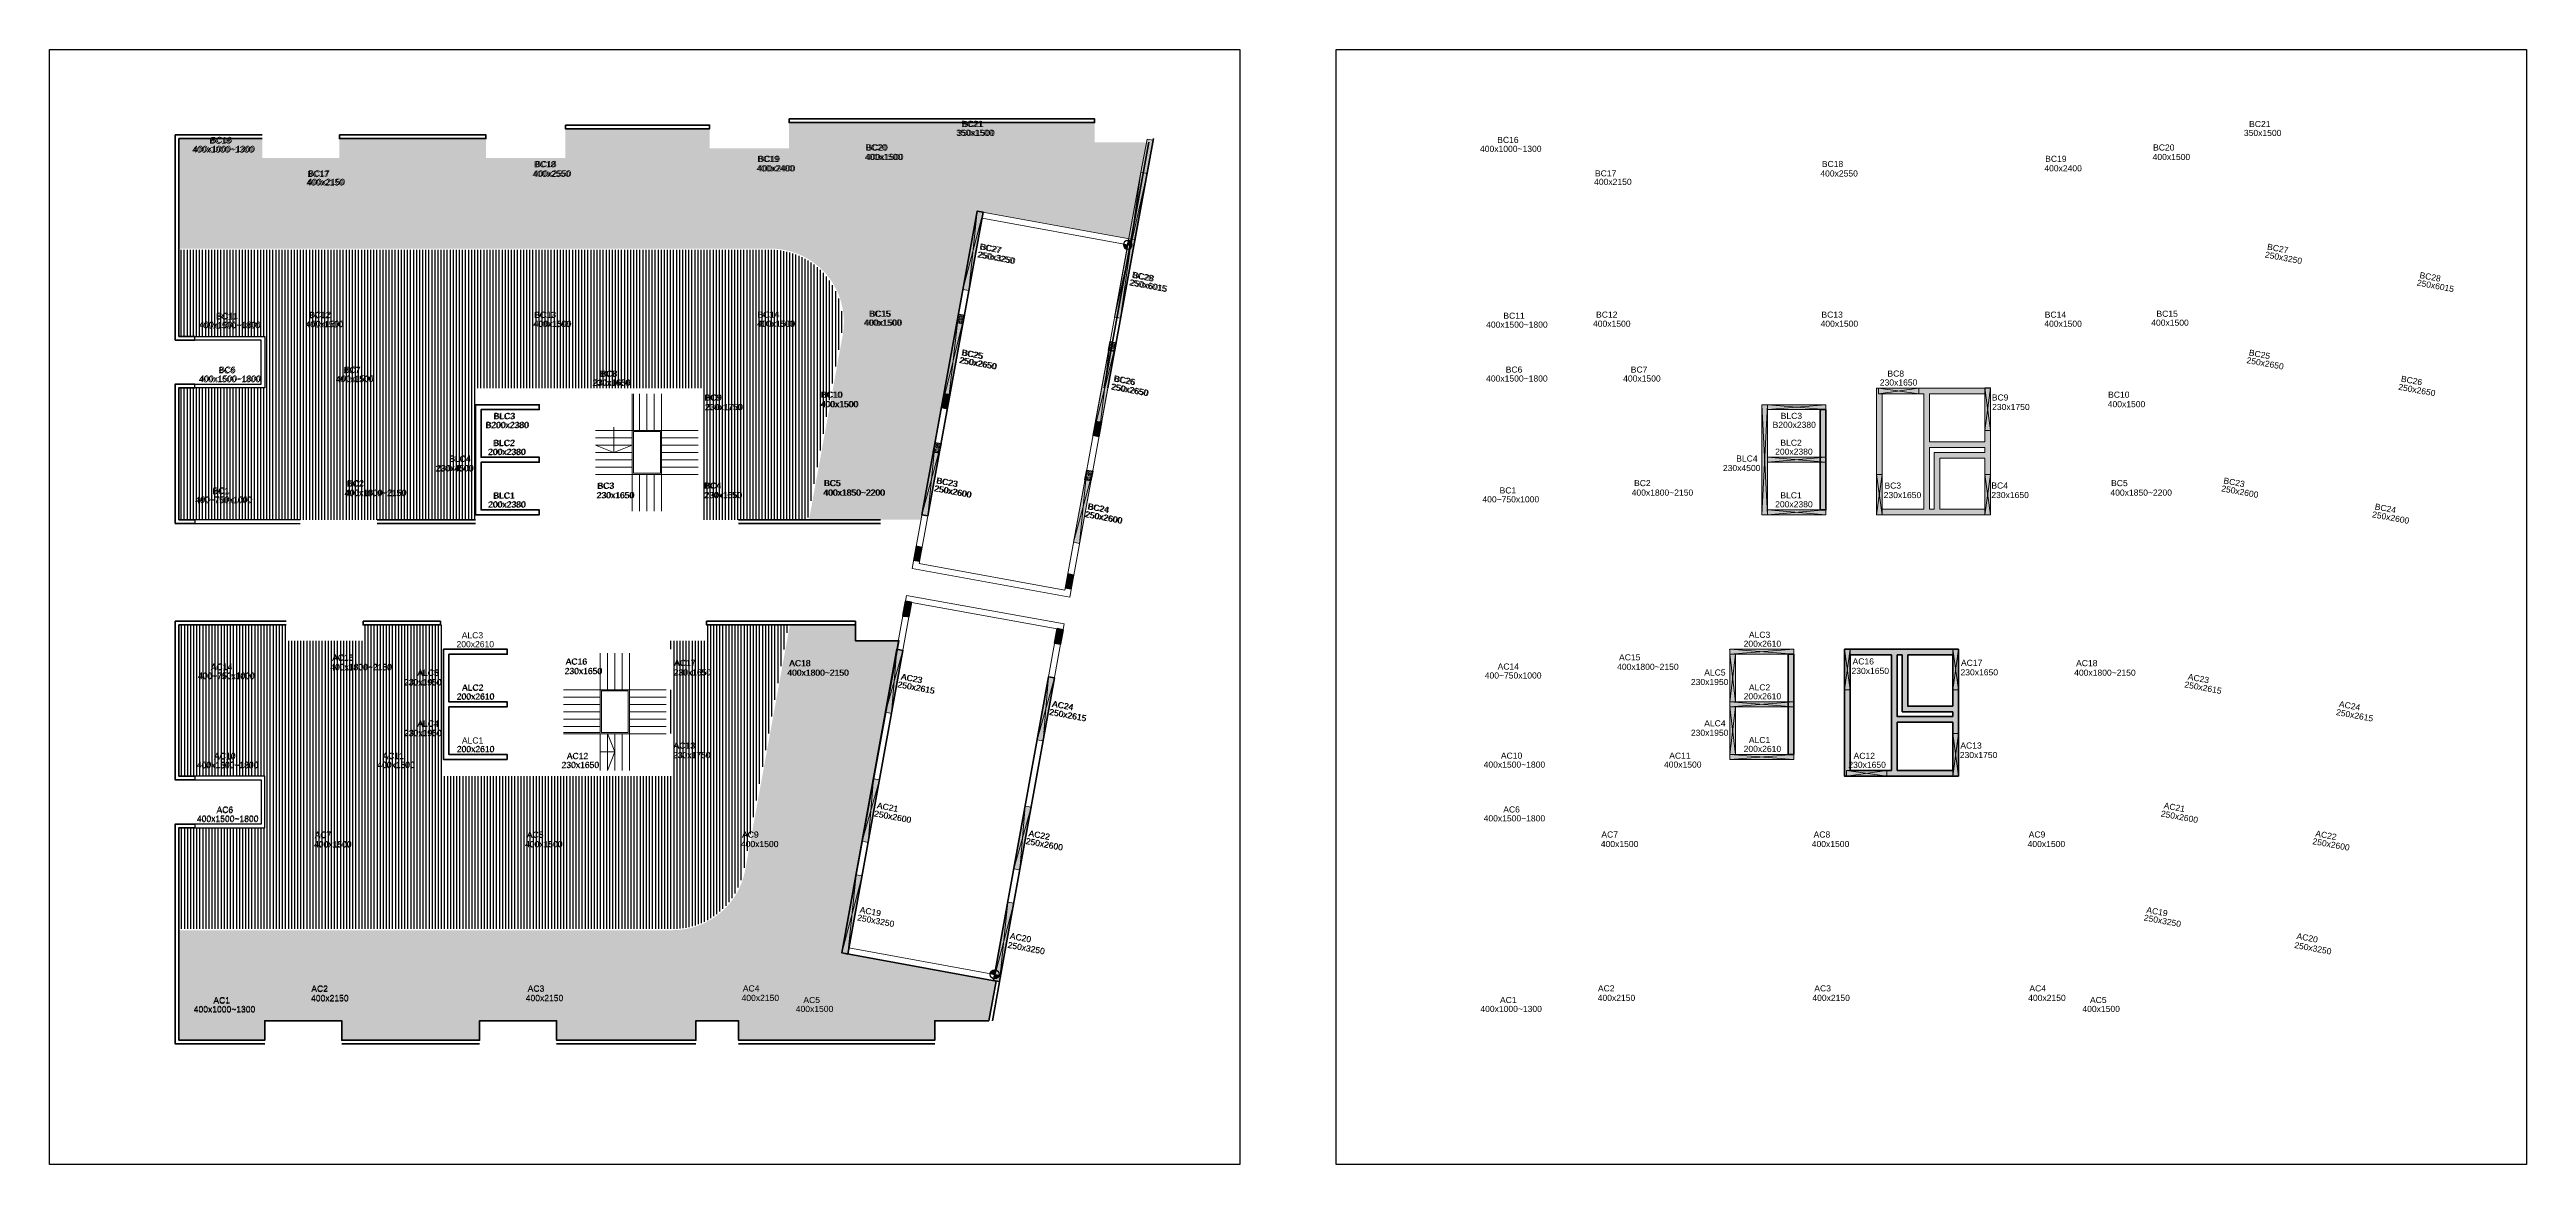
# Model space of a CAD drawing. Header units: millimetres. Extents: x 0 to 259337, y 0 to 45573.
# Drawn here: x 158101 to 259337, y 0 to 45573 of the extents above; entities that cross this region are included whole.
import ezdxf
from ezdxf.enums import TextEntityAlignment as Align

# ---------------------------------------------------------------- set-up
doc = ezdxf.new("R2010")
doc.units = ezdxf.units.MM
doc.header["$PDMODE"] = 35
for name, color, linetype in [('.', 7, 'Continuous'), ('PARAPET WALL', 12, 'Continuous'), ('PT SLAB HATCH', 7, 'Continuous')]:
    doc.layers.add(name, color=color, linetype=linetype)
for name, color, linetype, lineweight in [('A-ANNO-Cutline n Arrow', 30, 'Continuous', 13), ('A-STAIR-Steps', 45, 'Continuous', 15), ('A-WALL-CUT-Brick', 1, 'Continuous', 35), ('Boundary', 40, 'Continuous', 30), ('COLUMN', 2, 'Continuous', 0), ('COLUMN HATCH_ASC', 251, 'Continuous', 0), ('COLUMN NO._ASC', 7, 'Continuous', 25), ('COLUMN SIZE_ASC', 150, 'Continuous', 9), ('Origin', 40, 'Continuous', 30), ('RAILING- 1', 87, 'Continuous', 15), ('S-RCC-COL', 2, 'Continuous', 35), ('wall', 1, 'Continuous', 25)]:
    doc.layers.add(name, color=color, linetype=linetype, lineweight=lineweight)
doc.layers.add('HATCH-1', color=8, linetype='Continuous', lineweight=5, true_color=0x7a7a7a)
doc.styles.add('STANDERD ASC', font='swiss.ttf', dxfattribs={"height": 250})

# ---------------------------------------------------------------- blocks, each defined once
blk = doc.blocks.new('A$C6CF974DC')
h = blk.add_hatch(color=1)
h.dxf.hatch_style = 1
h.paths.add_polyline_path([(307, 307, 0.4142136), (53, 307), (180, 180)])
h.paths.add_polyline_path([(307, 53), (180, 180), (53, 53, 0.4142136)])
at = {"color": 7}
for p, q in [((307, 307), (53, 53)), ((53, 307), (307, 53))]:
    blk.add_line(p, q, dxfattribs=at)
blk.add_circle((180, 180), 180, dxfattribs=at)
blk = doc.blocks.new('A$C0568f7f3')
at = {"layer": 'COLUMN HATCH_ASC'}
blk.add_hatch(color=256, dxfattribs=at).paths.add_polyline_path([(0, 250), (600, 250), (600, 0), (0, 0)])
at = {"layer": 'COLUMN'}
blk.add_lwpolyline([(0, 250), (600, 250), (600, 0), (0, 0)], close=True, dxfattribs=at)

msp = doc.modelspace()

# ---------------------------------------------------------------- hatches: boundary and pattern name
at = {"layer": '.', "lineweight": -2, "ltscale": 50}
h = msp.add_hatch(dxfattribs=at)
h.set_pattern_fill('AR-CONC', color=1, scale=10, angle=-100.3256)
h.set_pattern_definition([(309.6744, (132508.16, 9219.853), (-19.02988, -69.43964), [7.5, -82.5]), (254.6744, (132508.16, 9219.85), (76.488046, 0.168005), [6, -66]), (0.12585, (132506.574, 9214.07), (57.45816, -69.271635), [6.37402, -70.11421]), (305.8586, (132527.835, 9216.27), (-35.41329, -102.02895), [11.25, -123.75]), (356.31004, (132524.88, 9207.77), (79.08124, -109.41279), [9.56103, -105.17138]), (250.85857, (132527.84, 9216.27), (79.08124, -109.41279), [9, -99]), (280.6744, (132521.124, 9207.327), (-50.308915, -51.50741), [7.5, -82.5]), (225.6744, (132521.124, 9207.33), (66.9794, -36.9352), [6, -66]), (331.12585, (132516.93, 9203.034), (16.67049, -88.44261), [6.37402, -70.11421]), (297.174404, (132508.16, 9219.853), (32.532311, -7.16314), [0, -65.2, 0, -67, 0, -66.25]), (267.174404, (132508.16, 9219.853), (34.08712, -32.950418), [0, -38.2, 0, -63.7, 0, -25.25]), (227.174404, (132512.156, 9241.792), (-11.787285, -52.113444), [0, -25, 0, -78, 0, -103.5]), (217.174404, (132513.95, 9251.63), (-0.60475, -59.16845), [0, -32.5, 0, -51.8, 0, -73.5])])
h.paths.add_polyline_path([(195497, 34717), (195431, 34359), (195185, 34404), (195251, 34762)])
h = msp.add_hatch(dxfattribs=at)
h.set_pattern_fill('AR-CONC', color=1, scale=10, angle=-100.3256)
h.set_pattern_definition([(309.6744, (138705.99, 8089.88), (-19.02988, -69.43964), [7.5, -82.5]), (254.6744, (138705.99, 8089.88), (76.488046, 0.168005), [6, -66]), (0.12585, (138704.406, 8084.09), (57.45816, -69.271635), [6.37402, -70.11421]), (305.8586, (138725.67, 8086.29), (-35.41329, -102.02895), [11.25, -123.75]), (356.31004, (138722.72, 8077.79), (79.08124, -109.41279), [9.56103, -105.17138]), (250.85857, (138725.67, 8086.29), (79.08124, -109.41279), [9, -99]), (280.6744, (138718.957, 8077.35), (-50.308915, -51.50741), [7.5, -82.5]), (225.6744, (138718.96, 8077.35), (66.9794, -36.9352), [6, -66]), (331.12585, (138714.764, 8073.06), (16.67049, -88.44261), [6.37402, -70.11421]), (297.174404, (138705.992, 8089.88), (32.532311, -7.16314), [0, -65.2, 0, -67, 0, -66.25]), (267.174404, (138705.992, 8089.88), (34.08712, -32.950418), [0, -38.2, 0, -63.7, 0, -25.25]), (227.174404, (138709.99, 8111.818), (-11.787285, -52.113444), [0, -25, 0, -78, 0, -103.5]), (217.174404, (138711.78, 8121.656), (-0.60475, -59.16845), [0, -32.5, 0, -51.8, 0, -73.5])])
h.paths.add_polyline_path([(201695, 33588), (201629, 33229), (201383, 33274), (201449, 33632)])
h = msp.add_hatch(dxfattribs=at)
h.set_pattern_fill('AR-CONC', color=1, scale=10, angle=-100.3256)
h.set_pattern_definition([(309.6744, (131551.367, 3968.3), (-19.02988, -69.43964), [7.5, -82.5]), (254.6744, (131551.37, 3968.3), (76.488046, 0.168005), [6, -66]), (0.12585, (131549.78, 3962.515), (57.45816, -69.271635), [6.37402, -70.11421]), (305.8586, (131571.04, 3964.72), (-35.41329, -102.02895), [11.25, -123.75]), (356.31004, (131568.09, 3956.21), (79.08124, -109.41279), [9.56103, -105.17138]), (250.85857, (131571.04, 3964.72), (79.08124, -109.41279), [9, -99]), (280.6744, (131564.33, 3955.775), (-50.308915, -51.50741), [7.5, -82.5]), (225.6744, (131564.33, 3955.775), (66.9794, -36.9352), [6, -66]), (331.12585, (131560.14, 3951.48), (16.67049, -88.44261), [6.37402, -70.11421]), (297.174404, (131551.367, 3968.302), (32.532311, -7.16314), [0, -65.2, 0, -67, 0, -66.25]), (267.174404, (131551.367, 3968.302), (34.08712, -32.950418), [0, -38.2, 0, -63.7, 0, -25.25]), (227.174404, (131555.364, 3990.24), (-11.787285, -52.113444), [0, -25, 0, -78, 0, -103.5]), (217.174404, (131557.156, 4000.08), (-0.60475, -59.16845), [0, -32.5, 0, -51.8, 0, -73.5])])
h.paths.add_polyline_path([(194540, 29466), (194468, 29073), (194222, 29118), (194294, 29511)])
h = msp.add_hatch(dxfattribs=at)
h.set_pattern_fill('AR-CONC', color=1, scale=10, angle=-100.3256)
h.set_pattern_definition([(309.6744, (137749.2, 2838.33), (-19.02988, -69.43964), [7.5, -82.5]), (254.6744, (137749.2, 2838.33), (76.488046, 0.168005), [6, -66]), (0.12585, (137747.614, 2832.54), (57.45816, -69.271635), [6.37402, -70.11421]), (305.8586, (137768.88, 2834.74), (-35.41329, -102.02895), [11.25, -123.75]), (356.31004, (137765.92, 2826.24), (79.08124, -109.41279), [9.56103, -105.17138]), (250.85857, (137768.88, 2834.74), (79.08124, -109.41279), [9, -99]), (280.6744, (137762.164, 2825.8), (-50.308915, -51.50741), [7.5, -82.5]), (225.6744, (137762.164, 2825.8), (66.9794, -36.9352), [6, -66]), (331.12585, (137757.97, 2821.51), (16.67049, -88.44261), [6.37402, -70.11421]), (297.174404, (137749.2, 2838.327), (32.532311, -7.16314), [0, -65.2, 0, -67, 0, -66.25]), (267.174404, (137749.2, 2838.327), (34.08712, -32.950418), [0, -38.2, 0, -63.7, 0, -25.25]), (227.174404, (137753.197, 2860.266), (-11.787285, -52.113444), [0, -25, 0, -78, 0, -103.5]), (217.174404, (137754.99, 2870.104), (-0.60475, -59.16845), [0, -32.5, 0, -51.8, 0, -73.5])])
h.paths.add_polyline_path([(200738, 28336), (200666, 27943), (200420, 27988), (200492, 28381)])
at = {"lineweight": 35}
h = msp.add_hatch(color=1, dxfattribs=at)
h.dxf.hatch_style = 1
h.paths.add_polyline_path([(193333, 22980), (193087, 23024), (192980, 22434), (193226, 22390)])
h = msp.add_hatch(color=1, dxfattribs=at)
h.dxf.hatch_style = 1
h.paths.add_polyline_path([(199532, 21858), (199286, 21903), (199179, 21312), (199425, 21268)])
at = {"layer": 'COLUMN HATCH_ASC'}
for points in [[(202957, 40512), (202711, 40557), (202959, 41914), (203205, 41869)], [(201632, 34639), (201878, 34594), (202957, 40512), (202711, 40557)], [(195434, 35769), (195680, 35724), (196263, 38922), (196017, 38966)], [(195251, 34762), (195497, 34717), (194797, 30876), (194551, 30921)], [(201449, 33632), (201695, 33587), (200994, 29746), (200748, 29791)], [(234502, 31736), (234502, 31506), (232852, 31506), (232852, 31736)], [(237202, 31746), (237432, 31746), (237432, 29996), (237202, 29996)], [(228092, 31056), (228322, 31056), (228322, 26556), (228092, 26556)], [(228322, 31056), (230702, 31056), (230702, 30856), (228322, 30856)], [(193755, 26560), (194001, 26515), (194539, 29466), (194293, 29511)], [(199953, 25430), (200199, 25385), (200737, 28334), (200491, 28378)], [(228322, 28906), (230702, 28906), (230702, 28706), (228322, 28706)], [(232772, 28206), (233002, 28206), (233002, 26556), (232772, 26556)], [(237202, 28206), (237432, 28206), (237432, 26556), (237202, 26556)], [(228322, 26756), (230702, 26756), (230702, 26556), (228322, 26556)], [(192265, 18483), (192511, 18439), (192977, 21012), (192731, 21056)], [(226782, 21056), (229392, 21056), (229392, 20856), (226782, 20856)], [(226782, 20856), (227012, 20856), (227012, 18906), (226782, 18906)], [(231462, 21056), (231692, 21056), (231692, 19406), (231462, 19406)], [(235892, 21056), (236122, 21056), (236122, 19406), (235892, 19406)], [(198464, 17362), (198710, 17317), (199176, 19890), (198930, 19935)], [(226782, 18906), (229392, 18906), (229392, 18706), (226782, 18706)], [(226782, 18706), (227012, 18706), (227012, 16756), (226782, 16756)], [(235892, 17616), (236122, 17616), (236122, 15866), (235892, 15866)], [(226782, 16756), (229392, 16756), (229392, 16556), (226782, 16556)], [(191311, 13211), (191557, 13166), (192020, 15725), (191774, 15769)], [(233192, 16106), (233192, 15876), (231542, 15876), (231542, 16106)], [(197510, 12089), (197756, 12045), (198219, 14603), (197973, 14648)], [(190485, 8647), (190731, 8602), (191310, 11800), (191064, 11845)], [(196685, 7525), (196931, 7481), (197509, 10679), (197263, 10723)]]:
    msp.add_hatch(color=256, dxfattribs=at).paths.add_polyline_path(points)
h = msp.add_hatch(color=256, dxfattribs=at)
h.dxf.hatch_style = 1
h.paths.add_polyline_path([(230702, 30856), (230702, 26756), (230472, 26756), (230472, 30856)])
h = msp.add_hatch(color=256, dxfattribs=at)
h.dxf.hatch_style = 1
h.paths.add_polyline_path([(229392, 20856), (229392, 16756), (229162, 16756), (229162, 20856)])
at = {"layer": 'HATCH-1'}
h = msp.add_hatch(dxfattribs=at)
h.set_pattern_fill('AR-CONC', color=256, scale=15)
h.set_pattern_definition([(50, (-54285.95, -56493.2), (107.589027, -9.41282), [11.25, -123.75]), (355, (-54285.95, -56493.2), (-20.8127, 112.82882), [9, -99]), (100.451444, (-54276.98, -56493.98), (86.776327, 103.416), [9.56103, -105.171317]), (46.1842, (-54285.95, -56463.2), (160.0862, -24.82789), [16.875, -185.625]), (96.635635, (-54272.61, -56465.27), (140.19929, 146.11779), [14.34155, -157.75706]), (351.184164, (-54285.95, -56463.2), (140.19929, 146.11779), [13.5, -148.5]), (21, (-54270.95, -56470.7), (89.536058, -60.392834), [11.25, -123.75]), (326, (-54270.95, -56470.7), (36.4973, 108.772507), [9, -99]), (71.451445, (-54263.49, -56475.73), (126.033357, 48.379673), [9.56103, -105.171317]), (37.5, (-54285.95, -56493.2), (1.8239783, 49.934078), [0, -97.8, 0, -100.5, 0, -99.375]), (7.5, (-54285.95, -56493.2), (39.460431, 59.161757), [0, -57.3, 0, -95.55, 0, -37.875]), (327.5, (-54319.4, -56493.2), (80.0733654, -3.383231), [0, -37.5, 0, -117, 0, -155.25]), (317.5, (-54334.4, -56493.2), (87.477925, 15.015747), [0, -48.75, 0, -77.7, 0, -110.25])])
h.paths.add_polyline_path([(237432, 31736), (232772, 31736), (232772, 26556), (237432, 26556)])
h.paths.add_polyline_path([(234702, 31506), (234702, 26786), (233002, 26786), (233002, 31506)], flags=16)
h.paths.add_polyline_path([(234932, 31506), (237202, 31506), (237202, 29536), (234932, 29536)], flags=16)
h.paths.add_polyline_path([(234932, 29306), (237202, 29306), (237202, 29106), (235132, 29106), (235132, 26786), (234932, 26786)], flags=16)
h.paths.add_polyline_path([(235362, 28876), (237202, 28876), (237202, 26786), (235362, 26786)], flags=16)
h = msp.add_hatch(dxfattribs=at)
h.set_pattern_fill('AR-CONC', color=256, scale=15)
h.set_pattern_definition([(50, (-62448.365, -72353.2), (107.589027, -9.41282), [11.25, -123.75]), (355, (-62448.37, -72353.2), (-20.8127, 112.82882), [9, -99]), (100.451444, (-62439.4, -72353.98), (86.776327, 103.416), [9.56103, -105.171317]), (46.1842, (-62448.37, -72323.2), (160.0862, -24.82789), [16.875, -185.625]), (96.635635, (-62435.02, -72325.27), (140.19929, 146.11779), [14.34155, -157.75706]), (351.184164, (-62448.37, -72323.2), (140.19929, 146.11779), [13.5, -148.5]), (21, (-62433.365, -72330.7), (89.536058, -60.392834), [11.25, -123.75]), (326, (-62433.37, -72330.7), (36.4973, 108.772507), [9, -99]), (71.451445, (-62425.9, -72335.73), (126.033357, 48.379673), [9.56103, -105.171317]), (37.5, (-62448.365, -72353.2), (1.8239783, 49.934078), [0, -97.8, 0, -100.5, 0, -99.375]), (7.5, (-62448.365, -72353.2), (39.460431, 59.161757), [0, -57.3, 0, -95.55, 0, -37.875]), (327.5, (-62481.815, -72353.2), (80.0733654, -3.383231), [0, -37.5, 0, -117, 0, -155.25]), (317.5, (-62496.815, -72353.2), (87.477925, 15.015747), [0, -48.75, 0, -77.7, 0, -110.25])])
h.paths.add_polyline_path([(236122, 15876), (231462, 15876), (231462, 21056), (236122, 21056)])
h.paths.add_polyline_path([(233392, 16106), (233392, 20826), (231692, 20826), (231692, 16106)], flags=16)
h.paths.add_polyline_path([(233622, 16106), (235892, 16106), (235892, 18076), (233622, 18076)], flags=16)
h.paths.add_polyline_path([(233622, 18306), (235892, 18306), (235892, 18506), (233822, 18506), (233822, 20826), (233622, 20826)], flags=16)
h.paths.add_polyline_path([(234052, 18736), (235892, 18736), (235892, 20826), (234052, 20826)], flags=16)
at = {"layer": 'PT SLAB HATCH', "true_color": 0x136734}
h = msp.add_hatch(dxfattribs=at)
h.set_pattern_fill('GRASS', color=116, scale=25)
h.set_pattern_definition([(90, (-127151.378, -56493.199), (-17.6776695, 17.6776695), [4.6875, -30.667839]), (45, (-127151.378, -56493.199), (-17.6776695, 17.6776695), [4.6875, -20.3125]), (135, (-127151.378, -56493.199), (-17.6776695, -17.6776695), [4.6875, -20.3125])])
h.paths.add_polyline_path([(196017, 38966), (202314, 37818), (203037, 41786), (200817, 41786), (200817, 42586), (188327, 42586), (188327, 41536), (185077, 41536), (185077, 42336), (179187, 42336), (179187, 41136), (175937, 41136), (175937, 41936), (169947, 41936), (169947, 41136), (166797, 41136), (166797, 41936), (163387, 41936), (163387, 37436), (187568, 37436, -0.4680754), (190519, 33898), (189144, 26356), (193717, 26356)])
at = {"layer": 'PT SLAB HATCH', "true_color": 0x9e978e}
h = msp.add_hatch(dxfattribs=at)
h.set_pattern_fill('ANSI31', color=252, scale=1000, angle=45)
h.set_pattern_definition([(90, (-68141.1, -56493.2), (-125, 0), [])])
edge = h.paths.add_edge_path()
edge.add_line((163387, 37386), (163387, 33846))
edge.add_line((163387, 33846), (166897, 33846))
edge.add_line((166897, 33846), (166897, 31746))
edge.add_line((166897, 31746), (163387, 31746))
edge.add_line((163387, 31746), (163387, 26356))
edge.add_line((163387, 26356), (175507, 26356))
edge.add_line((175507, 26356), (175507, 31736))
edge.add_line((175507, 31736), (184847, 31736))
edge.add_line((184847, 31736), (184847, 29996))
edge.add_line((184847, 29996), (184767, 29996))
edge.add_line((184767, 29996), (184767, 28206))
edge.add_line((184767, 28206), (184847, 28206))
edge.add_line((184847, 28206), (184847, 26556))
edge.add_line((184847, 26556), (184767, 26556))
edge.add_line((184767, 26556), (184767, 26356))
edge.add_line((184767, 26356), (189093, 26356))
edge.add_line((189093, 26356), (190470, 33907))
edge.add_arc((187568, 34436), 2950, 349.66745, 450)
edge.add_line((187568, 37386), (163387, 37386))
h = msp.add_hatch(dxfattribs=at)
h.set_pattern_fill('ANSI31', color=252, scale=1000, angle=45)
h.set_pattern_definition([(90, (-114749.73, -56493.2), (-125, 0), [])])
edge = h.paths.add_edge_path()
edge.add_line((163387, 9626), (163387, 13766))
edge.add_line((163387, 13766), (166897, 13766))
edge.add_line((166897, 13766), (166897, 15866))
edge.add_line((166897, 15866), (163387, 15866))
edge.add_line((163387, 15866), (163387, 22056))
edge.add_line((163387, 22056), (167767, 22056))
edge.add_line((167767, 22056), (167767, 21406))
edge.add_line((167767, 21406), (170917, 21406))
edge.add_line((170917, 21406), (170917, 22056))
edge.add_line((170917, 22056), (174197, 22056))
edge.add_line((174197, 22056), (174197, 15876))
edge.add_line((174197, 15876), (183537, 15876))
edge.add_line((183537, 15876), (183537, 17616))
edge.add_line((183537, 17616), (183457, 17616))
edge.add_line((183457, 17616), (183457, 19406))
edge.add_line((183457, 19406), (183537, 19406))
edge.add_line((183537, 19406), (183537, 21056))
edge.add_line((183537, 21056), (183457, 21056))
edge.add_line((183457, 21056), (183457, 21406))
edge.add_line((183457, 21406), (184957, 21406))
edge.add_line((184957, 21406), (184957, 22056))
edge.add_line((184957, 22056), (188309, 22056))
edge.add_line((188309, 22056), (186485, 12047))
edge.add_arc((183582, 12576), 2950, 270, 349.66745, ccw=False)
edge.add_line((183582, 9626), (163387, 9626))
at = {"layer": 'PT SLAB HATCH', "true_color": 0x136734}
h = msp.add_hatch(dxfattribs=at)
h.set_pattern_fill('GRASS', color=116, scale=25)
h.set_pattern_definition([(90, (-54285.95, -56493.199), (-17.6776695, 17.6776695), [4.6875, -30.667839]), (45, (-54285.95, -56493.199), (-17.6776695, 17.6776695), [4.6875, -20.3125]), (135, (-54285.95, -56493.199), (-17.6776695, -17.6776695), [4.6875, -20.3125])])
h.paths.add_polyline_path([(196786, 7498), (190489, 8646), (192816, 21406), (191037, 21406), (191037, 22056), (188360, 22056), (186534, 12038, -0.3623279), (183582, 9576), (163387, 9576), (163387, 5076), (166897, 5076), (166897, 5876), (170047, 5876), (170047, 5076), (175677, 5076), (175677, 5876), (178827, 5876), (178827, 5076), (184517, 5076), (184517, 5876), (186267, 5876), (186267, 5076), (194279, 5076), (194279, 5876), (196490, 5876)])

# ---------------------------------------------------------------- linework, layer by layer
at = {"color": 1, "lineweight": -2, "ltscale": 50, "elevation": 0}
for points in [[(195497, 34717), (195431, 34359), (195185, 34404), (195251, 34762)], [(201695, 33588), (201629, 33229), (201383, 33274), (201449, 33632)], [(194540, 29466), (194468, 29073), (194222, 29118), (194294, 29511)], [(200738, 28336), (200666, 27943), (200420, 27988), (200492, 28381)]]:
    msp.add_lwpolyline(points, close=True, dxfattribs=at)
at = {"color": 253, "lineweight": 35, "elevation": 0}
for points in [[(193333, 22980), (193087, 23024), (192980, 22434), (193226, 22390)], [(199532, 21858), (199286, 21903), (199179, 21312), (199425, 21268)]]:
    msp.add_lwpolyline(points, close=True, dxfattribs=at)
at = {"layer": 'A-ANNO-Cutline n Arrow'}
for points in [[(181917, 29406), (181167, 29106), (180417, 29406), (181167, 29106), (181167, 30137)], [(180907, 17610), (181207, 16860), (180907, 16110), (181207, 16860), (180600, 16860)]]:
    msp.add_lwpolyline(points, dxfattribs=at)
at = {"layer": 'A-STAIR-Steps'}
for points in [[(182217, 30006), (182217, 31506)], [(182517, 30006), (182517, 31506)], [(182817, 30006), (182817, 31506)], [(183117, 30006), (183117, 31506)], [(181917, 30006), (180417, 30006)], [(181917, 29706), (180417, 29706)], [(181917, 29406), (180417, 29406)], [(183117, 30006), (184617, 30006)], [(183117, 29706), (184617, 29706)], [(183117, 29406), (184617, 29406)], [(181917, 29106), (180417, 29106)], [(181917, 28806), (180417, 28806)], [(181917, 28506), (180417, 28506)], [(183117, 29106), (184617, 29106)], [(183117, 28806), (184617, 28806)], [(183117, 28506), (184617, 28506)], [(181917, 28206), (180417, 28206)], [(181917, 28206), (181917, 26706)], [(182217, 28206), (182217, 26706)], [(182517, 28206), (182517, 26706)], [(182817, 28206), (182817, 26706)], [(183117, 28206), (184617, 28206)], [(183117, 28206), (183117, 26706)], [(180607, 19406), (180607, 20906)], [(180907, 19406), (180907, 20906)], [(181207, 19406), (181207, 20906)], [(181507, 19406), (181507, 20906)], [(181807, 19406), (181807, 20906)], [(180607, 19406), (179107, 19406)], [(181807, 19406), (183307, 19406)], [(180607, 19106), (179107, 19106)], [(180607, 18806), (179107, 18806)], [(180607, 18506), (179107, 18506)], [(181807, 19106), (183307, 19106)], [(181807, 18806), (183307, 18806)], [(181807, 18506), (183307, 18506)], [(180607, 18206), (179107, 18206)], [(180607, 17906), (179107, 17906)], [(180607, 17606), (180607, 16106)], [(180907, 17606), (180907, 16106)], [(181207, 17606), (181207, 16106)], [(181507, 17606), (181507, 16106)], [(181807, 18206), (183307, 18206)], [(181807, 17906), (183307, 17906)], [(181807, 17606), (183307, 17606)], [(181807, 17606), (181807, 16106)]]:
    msp.add_lwpolyline(points, dxfattribs=at)
at = {"layer": 'A-WALL-CUT-Brick', "color": 253, "elevation": 0}
for points in [[(201207, 31746), (203037, 41786)], [(203217, 41936), (201359, 31746)]]:
    msp.add_lwpolyline(points, dxfattribs=at)
at = {"layer": 'Boundary'}
for points in [[(158101, 45573), (206752, 45573), (206752, 0), (158101, 0)], [(210687, 45573), (259337, 45573), (259337, 0), (210687, 0)]]:
    msp.add_lwpolyline(points, close=True, dxfattribs=at)
at = {"layer": 'COLUMN', "elevation": 0}
for points in [[(202957, 40512), (202711, 40557), (202959, 41914), (203205, 41869)], [(201632, 34639), (201878, 34594), (202957, 40512), (202711, 40557)], [(195434, 35769), (195680, 35724), (196263, 38922), (196017, 38966)], [(195251, 34762), (195497, 34717), (194797, 30876), (194551, 30921)], [(201449, 33632), (201695, 33587), (200994, 29746), (200748, 29791)], [(193755, 26560), (194001, 26515), (194539, 29466), (194293, 29511)], [(199953, 25430), (200199, 25385), (200737, 28334), (200491, 28379)], [(192265, 18483), (192511, 18439), (192977, 21012), (192731, 21056)], [(198464, 17362), (198710, 17317), (199176, 19890), (198930, 19935)], [(191311, 13211), (191557, 13166), (192020, 15725), (191774, 15769)], [(197510, 12089), (197756, 12045), (198219, 14603), (197973, 14648)], [(190485, 8647), (190731, 8602), (191310, 11800), (191064, 11845)], [(196685, 7525), (196931, 7481), (197509, 10679), (197263, 10723)]]:
    msp.add_lwpolyline(points, close=True, dxfattribs=at)
for points in [[(201632, 34639), (202957, 40512)], [(202711, 40557), (201878, 34594)], [(195434, 35769), (196263, 38922)], [(196017, 38966), (195680, 35724)], [(194551, 30921), (195497, 34717)], [(195251, 34762), (194797, 30876)], [(200748, 29791), (201695, 33587)], [(201449, 33632), (200994, 29746)], [(193755, 26560), (194539, 29466)], [(194293, 29511), (194001, 26515)], [(200491, 28379), (200199, 25385)], [(199953, 25430), (200737, 28334)], [(192265, 18483), (192977, 21012)], [(192731, 21056), (192511, 18439)], [(199176, 19890), (198464, 17362)], [(198930, 19935), (198710, 17317)], [(191311, 13211), (192020, 15725)], [(191774, 15769), (191557, 13166)], [(197510, 12089), (198219, 14603)], [(197973, 14648), (197756, 12045)], [(190485, 8647), (191310, 11800)], [(191064, 11845), (190731, 8602)], [(196685, 7525), (197509, 10679)], [(197263, 10723), (196931, 7481)]]:
    msp.add_lwpolyline(points, dxfattribs=at)
at = {"layer": 'COLUMN'}
for points in [[(202461, 37792), (199798, 23182), (193354, 24357), (196017, 38966)], [(202170, 37590), (199597, 23473), (193645, 24558), (196218, 38676)], [(232772, 26556), (237432, 26556), (237432, 31736), (232772, 31736)], [(234502, 31736), (234502, 31506), (232852, 31506), (232852, 31736)], [(237202, 31746), (237432, 31746), (237432, 29996), (237202, 29996)], [(228092, 31056), (228322, 31056), (228322, 26556), (228092, 26556)], [(228322, 31056), (230702, 31056), (230702, 30856), (228322, 30856)], [(228322, 28906), (230702, 28906), (230702, 28706), (228322, 28706)], [(232772, 28206), (233002, 28206), (233002, 26556), (232772, 26556)], [(237202, 28206), (237432, 28206), (237432, 26556), (237202, 26556)], [(228322, 26756), (230702, 26756), (230702, 26556), (228322, 26556)], [(196931, 7481), (199574, 22094), (193129, 23260), (190485, 8647)], [(196729, 7771), (199284, 21892), (193331, 22969), (190776, 8848)], [(226782, 21056), (229392, 21056), (229392, 20856), (226782, 20856)], [(226782, 20856), (227012, 20856), (227012, 18906), (226782, 18906)], [(231462, 21056), (231692, 21056), (231692, 19406), (231462, 19406)], [(235892, 21056), (236122, 21056), (236122, 19406), (235892, 19406)], [(226782, 18906), (229392, 18906), (229392, 18706), (226782, 18706)], [(226782, 18706), (227012, 18706), (227012, 16756), (226782, 16756)], [(235892, 17616), (236122, 17616), (236122, 15866), (235892, 15866)], [(226782, 16756), (229392, 16756), (229392, 16556), (226782, 16556)], [(233192, 16106), (233192, 15876), (231542, 15876), (231542, 16106)]]:
    msp.add_lwpolyline(points, close=True, dxfattribs=at)
for points in [[(232852, 31736), (234502, 31506)], [(234502, 31736), (232852, 31506)], [(234702, 31506), (233002, 31506), (233002, 26786), (234702, 26786)], [(234702, 26786), (234702, 31506)], [(237202, 29536), (237202, 31506), (234932, 31506)], [(234932, 29536), (234932, 31506)], [(237202, 31746), (237432, 29996)], [(237202, 29996), (237432, 31746)], [(228092, 31056), (228322, 26556)], [(228322, 31056), (228092, 26556)], [(228322, 31056), (230702, 30856)], [(228322, 30856), (230702, 31056)], [(234932, 29536), (237202, 29536)], [(228322, 28906), (230702, 28706)], [(230702, 28906), (228322, 28706)], [(234932, 26786), (234932, 29306), (237202, 29306)], [(235132, 26786), (235132, 29106), (237202, 29106)], [(235362, 26786), (237202, 26786), (237202, 28876)], [(235362, 26786), (235362, 28876), (237202, 28876)], [(237202, 29106), (237202, 29306)], [(233002, 28206), (232772, 26556)], [(232772, 28206), (233002, 26556)], [(237202, 28206), (237432, 26556)], [(237432, 28206), (237202, 26556)], [(228322, 26756), (230702, 26556)], [(230702, 26756), (228322, 26556)], [(234932, 26786), (235132, 26786)], [(226782, 21056), (229392, 20856)], [(229392, 21056), (226782, 20856)], [(226782, 20856), (227012, 18906)], [(226782, 18906), (227012, 20856)], [(231462, 21056), (231692, 19406)], [(231692, 21056), (231462, 19406)], [(236122, 21056), (235892, 19406)], [(235892, 21056), (236122, 19406)], [(226782, 18906), (229392, 18706)], [(229392, 18906), (226782, 18706)], [(226782, 18706), (227012, 16756)], [(226782, 16756), (227012, 18706)], [(235892, 17616), (236122, 15866)], [(235892, 15866), (236122, 17616)], [(226782, 16756), (229392, 16556)], [(229392, 16756), (226782, 16556)], [(231542, 16106), (233192, 15876)], [(233192, 16106), (231542, 15876)]]:
    msp.add_lwpolyline(points, dxfattribs=at)
at = {"layer": 'Origin'}
for p in [(174197, 21056), (226782, 21056)]:
    msp.add_point(p, dxfattribs=at)
at = {"layer": 'PARAPET WALL'}
for points in [[(164037, 33696), (164037, 33846)], [(164037, 33846), (166897, 33846), (166897, 31746), (164037, 31746), (164037, 31896), (166747, 31896), (166747, 33696), (164037, 33696)], [(168347, 26356), (164037, 26356), (164037, 26206), (168347, 26206)], [(164037, 15716), (166747, 15716), (166747, 13916), (164037, 13916), (164037, 13766), (166897, 13766), (166897, 15866), (164037, 15866), (164037, 15716)]]:
    msp.add_lwpolyline(points, dxfattribs=at)
at = {"layer": 'RAILING- 1'}
for points in [[(181917, 30006), (181917, 31506)], [(181967, 31506), (181967, 30006)], [(179107, 17606), (181807, 17606), (181807, 19406), (180607, 19406), (180607, 17656), (179107, 17656)]]:
    msp.add_lwpolyline(points, dxfattribs=at)
for points in [[(181917, 30006), (183117, 30006), (183117, 28206), (181917, 28206)], [(181967, 28256), (181967, 29956), (183067, 29956), (183067, 28256)], [(180657, 19356), (180657, 17656), (181757, 17656), (181757, 19356)]]:
    msp.add_lwpolyline(points, close=True, dxfattribs=at)
at = {"layer": 'S-RCC-COL'}
for points in [[(188327, 42736), (200817, 42736), (200817, 42586), (188327, 42586)], [(169947, 42086), (175937, 42086), (175937, 41936), (169947, 41936)], [(179187, 42486), (185077, 42486), (185077, 42336), (179187, 42336)], [(230702, 30856), (230702, 26756), (230472, 26756), (230472, 30856)], [(170917, 22206), (174077, 22206), (174077, 22056), (170917, 22056)], [(184957, 22206), (191037, 22206), (191037, 22056), (184957, 22056)], [(229392, 20856), (229392, 16756), (229162, 16756), (229162, 20856)], [(231462, 21056), (236122, 21056), (236122, 15876), (231462, 15876)]]:
    msp.add_lwpolyline(points, close=True, dxfattribs=at)
for points in [[(164037, 33696), (163237, 33696), (163237, 42086), (166797, 42086)], [(164037, 33846), (163387, 33846), (163387, 41936), (166797, 41936)], [(202314, 37818), (203037, 41786)], [(203189, 41786), (202461, 37792)], [(164037, 31896), (163237, 31896), (163237, 26206), (164037, 26206)], [(164037, 31746), (163387, 31746), (163387, 26356), (164037, 26356)], [(175507, 31056), (178117, 31056), (178117, 30856), (175737, 30856), (175737, 28906), (178117, 28906), (178117, 28706), (175737, 28706), (175737, 26756), (178117, 26756), (178117, 26556), (175507, 26556), (175507, 31056)], [(175507, 26356), (171497, 26356)], [(192067, 26356), (186267, 26356)], [(175507, 26206), (171497, 26206)], [(192067, 26206), (186267, 26206)], [(164037, 15716), (163237, 15716), (163237, 22206), (167767, 22206)], [(164037, 15866), (163387, 15866), (163387, 22056), (167767, 22056)], [(163387, 9576), (163387, 5076), (166897, 5076), (166897, 5876), (170047, 5876), (170047, 5076), (175677, 5076), (175677, 5876), (178827, 5876), (178827, 5076), (184517, 5076), (184517, 5876), (186267, 5876), (186267, 5076), (194279, 5076), (194279, 5876), (196490, 5876), (196786, 7498), (190489, 8646), (192816, 21406), (191037, 21406), (191037, 22056), (188360, 22056)], [(176807, 16556), (174197, 16556), (174197, 21056), (176807, 21056), (176807, 20856), (174427, 20856), (174427, 18906), (176807, 18906), (176807, 18706), (174427, 18706), (174427, 16756), (176807, 16756), (176807, 16556)], [(233392, 16106), (231692, 16106), (231692, 20826), (233392, 20826)], [(233392, 20826), (233392, 16106)], [(233622, 20826), (233822, 20826)], [(233622, 20826), (233622, 18306), (235892, 18306)], [(233822, 20826), (233822, 18506), (235892, 18506)], [(234052, 20826), (235892, 20826), (235892, 18736)], [(234052, 20826), (234052, 18736), (235892, 18736)], [(235892, 18506), (235892, 18306)], [(235892, 18076), (235892, 16106), (233622, 16106)], [(233622, 18076), (233622, 16106)], [(233622, 18076), (235892, 18076)], [(164037, 13916), (163237, 13916), (163237, 4926), (166897, 4926)], [(164037, 13766), (163387, 13766), (163387, 5076), (166897, 5076)], [(196933, 7471), (196642, 5876)], [(170047, 5076), (175677, 5076)], [(178827, 5076), (184517, 5076)], [(186267, 5076), (194279, 5076)], [(170047, 4926), (175677, 4926)], [(178827, 4926), (184517, 4926)], [(186267, 4926), (194279, 4926)]]:
    msp.add_lwpolyline(points, dxfattribs=at)
at = {"layer": 'S-RCC-COL', "color": 253, "elevation": 0}
msp.add_lwpolyline([(193755, 26560), (196017, 38966), (196263, 38922), (194001, 26515)], close=True, dxfattribs=at)
at = {"layer": 'S-RCC-COL', "color": 253}
for points in [[(190485, 8647), (192731, 21056), (192977, 21012), (190731, 8602)], [(198930, 19935), (196685, 7525), (196931, 7481), (199176, 19890)]]:
    msp.add_lwpolyline(points, close=True, dxfattribs=at)
at = {"layer": 'wall', "color": 253}
msp.add_lwpolyline([(192975, 22410), (193128, 22411)], dxfattribs=at)

# ---------------------------------------------------------------- block references
at = {"color": 7, "xscale": -1, "rotation": 124.6744043371281}
msp.add_blockref('A$C6CF974DC', (202216, 37841, 0), dxfattribs=at)
at = {"color": 1, "lineweight": -2, "ltscale": 50, "rotation": 259.6744043371359}
for p in [(194661, 31511, 0), (200858, 30381, 0), (193523, 25280, 0), (199721, 24150, 0)]:
    msp.add_blockref('A$C0568f7f3', p, dxfattribs=at)
at = {"color": 7, "rotation": 34.75206515303625}
msp.add_blockref('A$C6CF974DC', (196684, 7521), dxfattribs=at)

# ---------------------------------------------------------------- texts
at = {"layer": 'COLUMN NO._ASC', "color": 6, "style": 'STANDERD ASC'}
for s, p in [('BC21', (195804, 42337)), ('BC16', (165074, 41645)), ('BC11', (165334, 34460)), ('BC6', (165337, 32257)), ('BC7', (170447, 32264)), ('BC8', (180938, 32115, 0)), ('BLC3', (176676, 30380, 0)), ('BLC2', (176663, 29283, 0)), ('BC1', (165094, 27318)), ('BLC1', (176666, 27133, 0)), ('ALC3', (175386, 21431, 0)), ('AC14', (165118, 20118)), ('ALC2', (175389, 19281, 0)), ('ALC1', (175392, 17131, 0)), ('AC10', (165257, 16476, 237)), ('AC11', (172138, 16485, 0)), ('AC12', (179673, 16487, 0)), ('AC6', (165260, 14278, 237)), ('AC1', (165136, 6489, 0)), ('AC5', (189251, 6522))]:
    msp.add_text(s, height=250, rotation=0.07766, dxfattribs=at).set_placement(p, align=Align.BOTTOM_CENTER)
for s, p in [('BC21', (195854, 42329, 0)), ('BC21', (248439, 42329)), ('BC16', (165123, 41679, 0)), ('BC16', (217708, 41679)), ('BC11', (165373, 34493, 0)), ('BC11', (217958, 34493)), ('BC6', (165373, 32291, 0)), ('BC7', (170483, 32291, 0)), ('BC8', (180974, 32127, 0)), ('BC6', (217958, 32291)), ('BC7', (223069, 32291)), ('BC8', (233559, 32127, 0)), ('BLC3', (176709, 30398, 0)), ('BLC3', (229294, 30398, 0)), ('BLC2', (176696, 29301, 0)), ('BLC2', (229281, 29301, 0)), ('BC1', (165123, 27352, 0)), ('BLC1', (176695, 27151, 0)), ('BC1', (217708, 27352)), ('BLC1', (229280, 27151, 0)), ('ALC3', (227993, 21451, 0)), ('AC14', (165137, 20152, 0)), ('AC14', (217723, 20152)), ('ALC2', (175408, 19301, 0)), ('ALC2', (227993, 19301, 0)), ('ALC1', (227993, 17151, 0)), ('AC10', (165272, 16510, 237)), ('AC11', (172153, 16510, 0)), ('AC12', (179687, 16501, 0)), ('AC10', (217857, 16510, 237)), ('AC11', (224738, 16510, 0)), ('AC12', (232273, 16501, 0)), ('AC6', (165272, 14312, 237)), ('AC6', (217857, 14312, 237)), ('AC1', (165137, 6523, 0)), ('AC5', (189252, 6523, 0)), ('AC1', (217723, 6523, 0)), ('AC5', (241837, 6523))]:
    msp.add_text(s, height=250, dxfattribs=at).set_placement(p, align=Align.BOTTOM_CENTER)
for s, rotation, p in [('BC20', 0.07766, (191443, 41571)), ('BC17', 0.07766, (168634, 40482)), ('BC18', 0.07766, (177905, 40879)), ('BC19', 0.07766, (187034, 41101)), ('BC27', 349.74511, (196117, 37529, -238)), ('BC27', 349.66745, (196160, 37520, -238)), ('BC27', 349.66745, (248745, 37520, -238)), ('BC28', 349.74511, (202346, 36376, -238)), ('BC28', 349.66745, (202387, 36360, -238)), ('BC28', 349.66745, (254973, 36360, -238)), ('BC12', 0.07766, (168687, 34708)), ('BC13', 0.07766, (177898, 34720)), ('BC14', 0.07766, (187023, 34733)), ('BC15', 0.07766, (191589, 34775, 0)), ('BC25', 349.74511, (195375, 33200, -238)), ('BC25', 349.66745, (195412, 33193, -238)), ('BC25', 349.66745, (247998, 33193, -238)), ('BC9', 0.07766, (184865, 31343)), ('BC10', 0.07766, (189619, 31465)), ('BC26', 349.74511, (201593, 32139, -238)), ('BC26', 349.66745, (201629, 32123, -238)), ('BC26', 349.66745, (254214, 32123, -238)), ('BC2', 0.07766, (170248, 27824)), ('BC3', 0.07766, (180482, 27736, 0)), ('BC4', 0.07766, (184852, 27744)), ('BC5', 0.07766, (189743, 27851)), ('BC23', 349.74511, (194344, 27966, -238)), ('BC23', 349.66745, (194374, 27961, -238)), ('BC23', 349.66745, (246960, 27961, -238)), ('BC24', 349.74511, (200529, 26913, -238)), ('BC24', 349.66745, (200558, 26898, -238)), ('BC24', 349.66745, (253144, 26898, -238)), ('AC15', 0.07766, (169644, 20701)), ('AC16', 0.07766, (179189, 20548, 0)), ('AC17', 0.07766, (183620, 20496, 0)), ('AC18', 0.07766, (188324, 20488)), ('AC23', 349.74511, (192900, 19948, 0)), ('AC23', 349.66745, (192920, 19944, 0)), ('AC23', 349.66745, (245505, 19944, 0)), ('AC24', 349.74511, (199078, 18843, 0)), ('AC24', 349.66745, (199096, 18831, 0)), ('AC24', 349.66745, (251681, 18831, 0)), ('AC13', 0.07766, (183599, 17115)), ('AC21', 349.74511, (191921, 14683, 0)), ('AC21', 349.66745, (191933, 14680, 0)), ('AC21', 349.66745, (244519, 14680, 0)), ('AC7', 0.07766, (168932, 13458)), ('AC8', 0.07766, (177606, 13470)), ('AC9', 0.07766, (186398, 13482)), ('AC22', 349.74511, (198120, 13547, 0)), ('AC22', 349.66745, (198131, 13536, 0)), ('AC22', 349.66745, (250716, 13536, 0)), ('AC19', 349.74511, (191218, 10416, 0)), ('AC19', 349.66745, (191224, 10415, 0)), ('AC19', 349.66745, (243809, 10415, 0)), ('AC20', 349.74511, (197358, 9353, 0)), ('AC20', 349.66745, (197363, 9343, 0)), ('AC20', 349.66745, (249949, 9343, 0)), ('AC2', 0.07766, (168800, 7169)), ('AC3', 0.07766, (177643, 7181)), ('AC4', 0.07766, (186435, 7193))]:
    msp.add_text(s, height=250, rotation=rotation, dxfattribs=at).set_placement(p, align=Align.MIDDLE_LEFT)
for s, p in [('BC20', (191492, 41569, 0)), ('BC20', (244077, 41569)), ('BC17', (168681, 40511, 0)), ('BC18', (177953, 40895, 0)), ('BC19', (187082, 41105, 0)), ('BC17', (221266, 40511)), ('BC18', (230538, 40895)), ('BC19', (239667, 41105)), ('BC12', (168726, 34737, 0)), ('BC13', (177937, 34737, 0)), ('BC14', (187063, 34737, 0)), ('BC15', (191628, 34773, 0)), ('BC12', (221311, 34737)), ('BC13', (230522, 34737)), ('BC14', (239648, 34737)), ('BC15', (244214, 34773, 0)), ('BC9', (184900, 31350, 0)), ('BC10', (189654, 31466, 0)), ('BC9', (237485, 31350)), ('BC10', (242239, 31466)), ('BC2', (170278, 27851, 0)), ('BC3', (180512, 27749, 0)), ('BC4', (184882, 27751, 0)), ('BC5', (189773, 27851, 0)), ('BC2', (222863, 27851)), ('BC3', (233098, 27749, 0)), ('BC4', (237467, 27751)), ('BC5', (242359, 27851)), ('AC15', (169664, 20729, 0)), ('AC16', (179209, 20563, 0)), ('AC17', (183640, 20504, 0)), ('AC18', (188344, 20491, 0)), ('AC15', (222249, 20729)), ('AC16', (231794, 20563, 0)), ('AC17', (236225, 20504, 0)), ('AC18', (240930, 20491)), ('AC13', (183615, 17124, 0)), ('AC13', (236200, 17124)), ('AC7', (168943, 13487, 0)), ('AC8', (177616, 13487, 0)), ('AC9', (186409, 13487, 0)), ('AC7', (221528, 13487)), ('AC8', (230201, 13487)), ('AC9', (238994, 13487)), ('AC2', (168802, 7198, 0)), ('AC3', (177645, 7198, 0)), ('AC4', (186437, 7198, 0)), ('AC2', (221387, 7198)), ('AC3', (230230, 7198)), ('AC4', (239022, 7198))]:
    msp.add_text(s, height=250, dxfattribs=at).set_placement(p, align=Align.MIDDLE_LEFT)
for s, p in [('BLC4', (175296, 28835, 0)), ('ALC5', (173999, 20087, 0)), ('ALC4', (174002, 18012, 0))]:
    msp.add_text(s, height=250, rotation=0.07766, dxfattribs=at).set_placement(p, align=Align.MIDDLE_RIGHT)
for s, p in [('BLC4', (175328, 28855, 0)), ('BLC4', (227913, 28855, 0)), ('ALC5', (174019, 20109, 0)), ('ALC5', (226604, 20109, 0)), ('ALC4', (174019, 18033, 0)), ('ALC4', (226604, 18033, 0))]:
    msp.add_text(s, height=250, dxfattribs=at).set_placement(p, align=Align.MIDDLE_RIGHT)
at = {"layer": 'COLUMN SIZE_ASC', "style": 'STANDERD ASC'}
for s, p in [('400x1000~1300', (165191, 41281, 0)), ('350x1500', (195921, 41973, 0)), ('400x1500~1800', (165451, 34095, 0)), ('400x1500~1800', (165454, 31893, 0)), ('400x1500', (170564, 31900, 0)), ('230x1650', (181055, 31751, 0)), ('B200x2380', (176792, 30016, 0)), ('200x2380', (176780, 28918, 0)), ('400~750x1000', (165211, 26953, 0)), ('200x2380', (176783, 26768, 0)), ('200x2610', (175503, 21067, 0)), ('400~750x1000', (165318, 19754, 0)), ('200x2610', (175506, 18917, 0)), ('400x1500~1800', (165374, 16111, 237)), ('400x1500', (172255, 16121, 0)), ('200x2610', (175509, 16767, 0)), ('230x1650', (179789, 16123, 0)), ('400x1500~1800', (165377, 13914, 237)), ('400x1000~1300', (165253, 6125, 0)), ('400x1500', (189368, 6157, 0))]:
    msp.add_text(s, height=250, rotation=0.07766, dxfattribs=at).set_placement(p, align=Align.BOTTOM_CENTER)
for s, p in [('400x1000~1300', (165239, 41314, 0)), ('350x1500', (195970, 41964, 0)), ('400x1000~1300', (217825, 41314, 0)), ('350x1500', (248555, 41964, 0)), ('400x1500~1800', (165489, 34129, 0)), ('400x1500~1800', (218075, 34129, 0)), ('400x1500~1800', (165489, 31926, 0)), ('400x1500', (170600, 31926, 0)), ('230x1650', (181090, 31763, 0)), ('400x1500~1800', (218075, 31926, 0)), ('400x1500', (223185, 31926, 0)), ('230x1650', (233675, 31763, 0)), ('B200x2380', (176826, 30033, 0)), ('B200x2380', (229411, 30033, 0)), ('200x2380', (176812, 28936, 0)), ('200x2380', (229397, 28936, 0)), ('400~750x1000', (165239, 26987, 0)), ('200x2380', (176812, 26786, 0)), ('400~750x1000', (217825, 26987, 0)), ('200x2380', (229397, 26786, 0)), ('200x2610', (228109, 21086, 0)), ('400~750x1000', (165337, 19787, 0)), ('200x2610', (175524, 18936, 0)), ('400~750x1000', (217922, 19787, 0)), ('200x2610', (228109, 18936, 0)), ('400x1500~1800', (165388, 16145, 237)), ('400x1500', (172269, 16145, 0)), ('200x2610', (175524, 16786, 0)), ('230x1650', (179804, 16137, 0)), ('400x1500~1800', (217973, 16145, 237)), ('400x1500', (224854, 16145, 0)), ('200x2610', (228109, 16786, 0)), ('230x1650', (232389, 16137, 0)), ('400x1500~1800', (165388, 13947, 237)), ('400x1500~1800', (217973, 13947, 237)), ('400x1000~1300', (165254, 6158, 0)), ('400x1500', (189369, 6158, 0)), ('400x1000~1300', (217839, 6158, 0)), ('400x1500', (241954, 6158, 0))]:
    msp.add_text(s, height=250, dxfattribs=at).set_placement(p, align=Align.BOTTOM_CENTER)
for s, rotation, p in [('400x2550', 0.07766, (177845, 40491, 0)), ('400x2400', 0.07766, (186999, 40713, 0)), ('400x1500', 0.07766, (191424, 41183, 0)), ('400x2150', 0.07766, (168599, 40136, 0)), ('250x3250', 349.74511, (196027, 37207, -238)), ('250x3250', 349.66745, (196070, 37199, -238)), ('250x3250', 349.66745, (248655, 37199, -238)), ('250x6015', 349.74511, (202238, 36067, -238)), ('250x6015', 349.66745, (202279, 36051, -238)), ('250x6015', 349.66745, (254864, 36051, -238)), ('400x1500', 0.07766, (168562, 34337, 0)), ('400x1500', 0.07766, (177864, 34350, 0)), ('400x1500', 0.07766, (187008, 34362, 0)), ('400x1500', 0.07766, (191378, 34411, 0)), ('250x2650', 349.74511, (195282, 32890, -238)), ('250x2650', 349.66745, (195319, 32883, -238)), ('250x2650', 349.66745, (247904, 32883, -238)), ('250x2650', 349.74511, (201485, 31809, -238)), ('250x2650', 349.66745, (201520, 31793, -238)), ('250x2650', 349.66745, (254106, 31793, -238)), ('230x1750', 0.07766, (184878, 30955, 0)), ('400x1500', 0.07766, (189605, 31077, 0)), ('400x1800~2150', 0.07766, (170151, 27437, 0)), ('230x1650', 0.07766, (180451, 27348, 0)), ('230x1650', 0.07766, (184852, 27356, 0)), ('400x1850~2200', 0.07766, (189718, 27463, 0)), ('250x2600', 349.74511, (194256, 27646, -238)), ('250x2600', 349.66745, (194286, 27640, -238)), ('250x2600', 349.66745, (246871, 27640, -238)), ('250x2600', 349.74511, (200421, 26594, -238)), ('250x2600', 349.66745, (200450, 26580, -238)), ('250x2600', 349.66745, (253035, 26580, -238)), ('400x1800~2150', 0.07766, (169566, 20314, 0)), ('230x1650', 0.07766, (179145, 20160, 0)), ('230x1650', 0.07766, (183601, 20108, 0)), ('400x1800~2150', 0.07766, (188247, 20101, 0)), ('250x2615', 349.74511, (192760, 19631, 0)), ('250x2615', 349.66745, (192779, 19628, 0)), ('250x2615', 349.66745, (245364, 19628, 0)), ('250x2615', 349.74511, (198959, 18510, 0)), ('250x2615', 349.66745, (198976, 18498, 0)), ('250x2615', 349.66745, (251562, 18498, 0)), ('230x1750', 0.07766, (183576, 16727, 0)), ('250x2600', 349.74511, (191804, 14352, 0)), ('250x2600', 349.66745, (191816, 14349, 0)), ('250x2600', 349.66745, (244401, 14349, 0)), ('400x1500', 0.07766, (168909, 13070, 0)), ('400x1500', 0.07766, (177531, 13082, 0)), ('400x1500', 0.07766, (186354, 13094, 0)), ('250x2600', 349.74511, (198004, 13230, 0)), ('250x2600', 349.66745, (198014, 13219, 0)), ('250x2600', 349.66745, (250599, 13219, 0)), ('250x3250', 349.74511, (191115, 10099, 0)), ('250x3250', 349.66745, (191121, 10097, 0)), ('250x3250', 349.66745, (243706, 10097, 0)), ('250x3250', 349.74511, (197266, 8986, 0)), ('250x3250', 349.66745, (197271, 8976, 0)), ('250x3250', 349.66745, (249856, 8976, 0)), ('400x2150', 0.07766, (168791, 6781, 0)), ('400x2150', 0.07766, (177565, 6793, 0)), ('400x2150', 0.07766, (186385, 6805, 0))]:
    msp.add_text(s, height=250, rotation=rotation, dxfattribs=at).set_placement(p, align=Align.MIDDLE_LEFT)
for s, p in [('400x2550', (177892, 40507, 0)), ('400x2400', (187047, 40717, 0)), ('400x1500', (191472, 41181, 0)), ('400x2550', (230477, 40507, 0)), ('400x2400', (239632, 40717, 0)), ('400x1500', (244058, 41181, 0)), ('400x2150', (168645, 40165, 0)), ('400x2150', (221231, 40165, 0)), ('400x1500', (168601, 34366, 0)), ('400x1500', (177903, 34366, 0)), ('400x1500', (187046, 34366, 0)), ('400x1500', (191417, 34409, 0)), ('400x1500', (221186, 34366, 0)), ('400x1500', (230488, 34366, 0)), ('400x1500', (239632, 34366, 0)), ('400x1500', (244002, 34409, 0)), ('230x1750', (184912, 30962, 0)), ('400x1500', (189639, 31078, 0)), ('230x1750', (237498, 30962, 0)), ('400x1500', (242224, 31078, 0)), ('400x1800~2150', (170181, 27463, 0)), ('230x1650', (180481, 27361, 0)), ('230x1650', (184881, 27363, 0)), ('400x1850~2200', (189748, 27463, 0)), ('400x1800~2150', (222766, 27463, 0)), ('230x1650', (233066, 27361, 0)), ('230x1650', (237466, 27363, 0)), ('400x1850~2200', (242333, 27463, 0)), ('400x1800~2150', (169586, 20341, 0)), ('230x1650', (179165, 20175, 0)), ('400x1800~2150', (222171, 20341, 0)), ('230x1650', (231750, 20175, 0)), ('230x1650', (183621, 20116, 0)), ('400x1800~2150', (188266, 20103, 0)), ('230x1650', (236206, 20116, 0)), ('400x1800~2150', (240851, 20103, 0)), ('230x1750', (183591, 16736, 0)), ('230x1750', (236177, 16736, 0)), ('400x1500', (168920, 13099, 0)), ('400x1500', (177541, 13099, 0)), ('400x1500', (186364, 13099, 0)), ('400x1500', (221505, 13099, 0)), ('400x1500', (230126, 13099, 0)), ('400x1500', (238949, 13099, 0)), ('400x2150', (168792, 6810, 0)), ('400x2150', (177566, 6810, 0)), ('400x2150', (186387, 6810, 0)), ('400x2150', (221378, 6810, 0)), ('400x2150', (230151, 6810, 0)), ('400x2150', (238972, 6810, 0))]:
    msp.add_text(s, height=250, dxfattribs=at).set_placement(p, align=Align.MIDDLE_LEFT)
for s, p in [('230x4500', (175413, 28448, 0)), ('230x1950', (174116, 19699, 0)), ('230x1950', (174119, 17624, 0))]:
    msp.add_text(s, height=250, rotation=0.07766, dxfattribs=at).set_placement(p, align=Align.MIDDLE_RIGHT)
for s, p in [('230x4500', (175444, 28467, 0)), ('230x4500', (228029, 28467, 0)), ('230x1950', (174135, 19721, 0)), ('230x1950', (226720, 19721, 0)), ('230x1950', (174135, 17646, 0)), ('230x1950', (226720, 17646, 0))]:
    msp.add_text(s, height=250, dxfattribs=at).set_placement(p, align=Align.MIDDLE_RIGHT)

doc.saveas('drawing.dxf')
